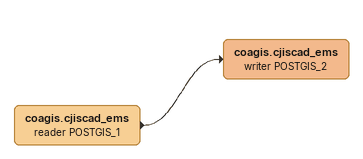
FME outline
coagis.cjiscad_ems (reader POSTGIS_1)
    -> coagis.cjiscad_ems (writer POSTGIS_2)
coagis.cjiscad_ems (writer POSTGIS_2)
